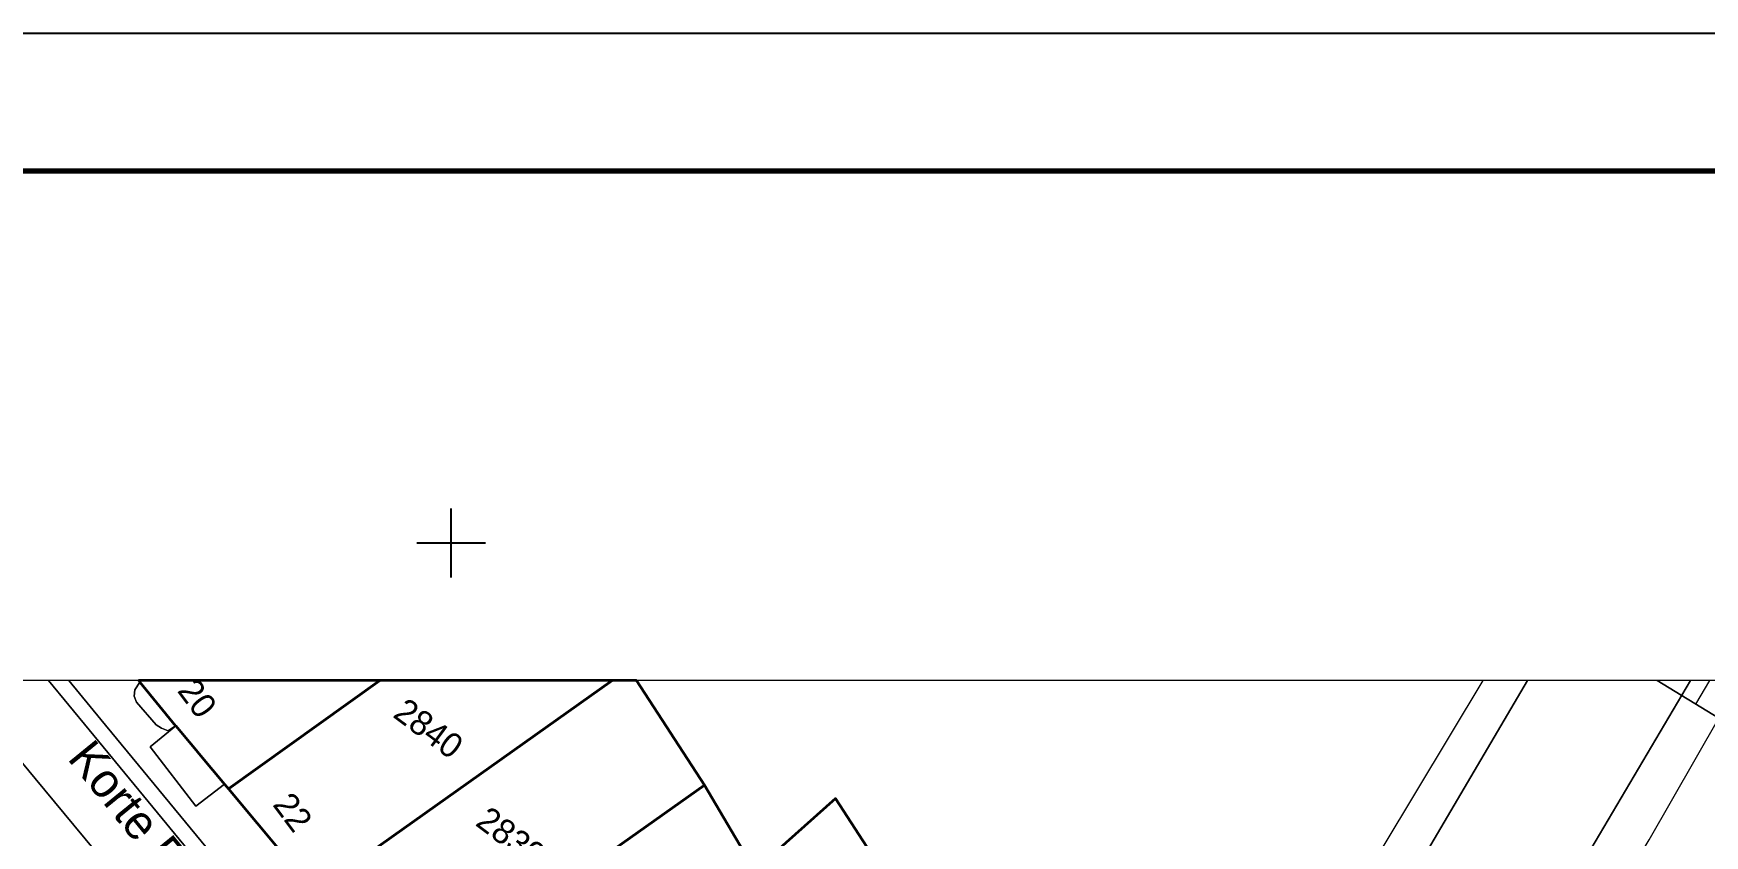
# Model space of a CAD drawing. Header units: metres. Extents: x 104718 to 105139, y 425172 to 425468.
# Drawn here: x 104884.8 to 104945.5, y 425439.4 to 425468.5 of the extents above; entities that cross this region are included whole.
import ezdxf
from ezdxf.enums import TextEntityAlignment as Align

# ---------------------------------------------------------------- set-up
doc = ezdxf.new("R2010")
doc.units = ezdxf.units.M
doc.header["$MEASUREMENT"] = 0
doc.linetypes.add('KG-PERCEEL-SO', pattern=[19, 5.5, -4, 5.5, -4])
for name, color, linetype, lineweight in [('B-XX-AL-COORDINAATPUNT-G', 7, 'Continuous', 25), ('B-XX-AL-TEKENBLAD_DEELKADER-G', 7, 'Continuous', 18), ('B-XX-AL-TEKENBLAD_KADER-G', 7, 'Continuous', 70), ('B-XX-AL-TEKENBLAD_KADER_AFSNIJMARKERING-G', 7, 'Continuous', 25), ('B-XX-KG-GRENS_PERCEEL-G', 150, 'KG-PERCEEL-SO', 18), ('B-XX-KG-GRENS_PERCEEL-T', 150, 'KG-PERCEEL-SO', 18), ('B-XX-KW-KUNSTWERK_DEK-G', 170, 'Continuous', 18), ('B-XX-OG-BEBOUWING-G', 7, 'Continuous', 35), ('B-XX-OG-BEBOUWING_HUISNUMMER-T', 7, 'Continuous', 18), ('B-XX-OG-BEBOUWING_STRAATNAAM-T', 7, 'Continuous', 18), ('B-XX-OG-WATER_HAVEN-G', 170, 'Continuous', 18), ('B-XX-VH-GESLOTENVERHARDING-G', 10, 'Continuous', 18), ('B-XX-VH-OPENVERHARDING-G', 90, 'Continuous', 18), ('B-XX-VH-OPENVERHARDING_SIERBESTRATING-G', 90, 'Continuous', 18), ('B-XX-VH-OPENVERHARDING_STRAATBAKSTEEN-G', 90, 'Continuous', 18)]:
    doc.layers.add(name, color=color, linetype=linetype, lineweight=lineweight)

msp = doc.modelspace()

# ---------------------------------------------------------------- linework, layer by layer
at = {"layer": 'B-XX-AL-COORDINAATPUNT-G', "ltscale": 0.5, "flags": 128}
for points in [[(104900, 425448.75), (104900, 425451.25)], [(104898.75, 425450), (104901.25, 425450)]]:
    msp.add_lwpolyline(points, dxfattribs=at)
at = {"layer": 'B-XX-AL-TEKENBLAD_DEELKADER-G', "ltscale": 0.5}
msp.add_lwpolyline([(104728.5, 425176.5), (105041.5, 425176.5), (105041.5, 425463.5), (104728.5, 425463.5)], close=True, dxfattribs=at)
at = {"layer": 'B-XX-AL-TEKENBLAD_KADER-G', "ltscale": 0.5}
msp.add_lwpolyline([(104728.5, 425176.5), (105134, 425176.5), (105134, 425463.5), (104728.5, 425463.5)], close=True, dxfattribs=at)
at = {"layer": 'B-XX-AL-TEKENBLAD_KADER_AFSNIJMARKERING-G', "ltscale": 0.5}
msp.add_lwpolyline([(104718.5, 425171.5), (105139, 425171.5), (105139, 425468.5), (104718.5, 425468.5)], close=True, dxfattribs=at)
at = {"layer": 'B-XX-KG-GRENS_PERCEEL-G', "ltscale": 0.5, "flags": 128}
for points in [[(104888.644, 425445), (104889.879, 425443.492), (104891.899, 425441.072)], [(104897.41, 425445), (104891.899, 425441.072)], [(104895.047, 425437.337), (104905.843, 425445)], [(104906.733, 425445), (104909.198, 425441.207)], [(104909.198, 425441.207), (104898.018, 425433.29)], [(104909.198, 425441.207), (104911.033, 425438.111), (104913.961, 425440.723), (104916.246, 425437.194)], [(104891.899, 425441.072), (104895.047, 425437.337)]]:
    msp.add_lwpolyline(points, dxfattribs=at)
at = {"layer": 'B-XX-KW-KUNSTWERK_DEK-G', "ltscale": 0.5}
msp.add_lwpolyline([(104933.003, 425424.675), (104933.057, 425424.643), (104934.318, 425423.896), (104934.403, 425423.845), (104934.696, 425424.328), (104939.785, 425432.99), (104943.514, 425439.216), (104946.042, 425443.642), (104945.204, 425444.142), (104945.719, 425445), (104937.471, 425445), (104933.841, 425438.964), (104930.926, 425434.03), (104927.79, 425428.48), (104927.468, 425427.957), (104928.661, 425427.249), (104928.681, 425427.237), (104929.171, 425426.947), (104929.213, 425426.922), (104932.395, 425425.035), (104932.926, 425424.721)], close=True, dxfattribs=at)
at = {"layer": 'B-XX-OG-BEBOUWING-G', "ltscale": 0.5}
for points in [[(104888.645, 425445), (104888.689, 425444.946), (104889.989, 425443.363), (104889.991, 425443.36), (104890.051, 425443.287), (104890.235, 425443.068), (104890.48, 425442.776), (104890.672, 425442.548), (104890.891, 425442.287), (104891.765, 425441.247), (104891.907, 425441.077), (104897.411, 425445)], [(104905.844, 425445), (104897.411, 425445), (104891.907, 425441.077), (104895.038, 425437.331)], [(104909.198, 425441.207), (104906.726, 425445), (104905.844, 425445), (104895.038, 425437.331), (104898.106, 425433.352)], [(104916.238, 425437.207), (104913.961, 425440.723), (104911.033, 425438.111), (104909.198, 425441.207), (104898.106, 425433.352), (104902.394, 425427.806), (104905.654, 425430.026), (104905.692, 425430.077), (104909.554, 425432.739), (104910.156, 425431.821), (104910.716, 425432.172), (104911.275, 425432.323), (104911.853, 425432.315), (104912.407, 425432.151), (104912.896, 425431.841), (104914.199, 425432.804), (104912.932, 425434.938)]]:
    msp.add_lwpolyline(points, close=True, dxfattribs=at)
at = {"layer": 'B-XX-OG-WATER_HAVEN-G', "ltscale": 0.5}
msp.add_lwpolyline([(104946.042, 425443.642), (104943.805, 425445), (104906.726, 425445), (104909.198, 425441.207), (104911.033, 425438.111), (104913.961, 425440.723), (104916.238, 425437.207)], dxfattribs=at)
at = {"layer": 'B-XX-VH-GESLOTENVERHARDING-G', "ltscale": 0.5}
for points in [[(104939.094, 425445), (104937.471, 425445), (104933.841, 425438.964), (104930.926, 425434.03), (104927.79, 425428.48), (104927.468, 425427.957), (104928.661, 425427.249), (104934.367, 425436.982)], [(104939.094, 425445), (104934.367, 425436.982), (104928.661, 425427.249), (104928.681, 425427.237), (104929.171, 425426.947), (104929.213, 425426.922), (104932.395, 425425.035), (104932.926, 425424.721), (104933.003, 425424.675), (104938.715, 425434.36), (104945.02, 425445)], [(104933.003, 425424.675), (104933.057, 425424.643), (104934.318, 425423.896), (104934.403, 425423.845), (104934.696, 425424.328), (104939.785, 425432.99), (104943.514, 425439.216), (104946.042, 425443.642), (104945.204, 425444.142), (104945.719, 425445), (104945.02, 425445), (104938.715, 425434.36)]]:
    msp.add_lwpolyline(points, close=True, dxfattribs=at)
at = {"layer": 'B-XX-VH-OPENVERHARDING-G', "ltscale": 0.5}
msp.add_lwpolyline([(104943.805, 425445), (104946.042, 425443.642), (104946.512, 425444.45), (104946.793, 425444.286), (104947.174, 425444.064), (104946.975, 425443.723), (104950.086, 425441.88), (104950.311, 425442.215), (104948.097, 425443.568), (104948.956, 425445)], close=True, dxfattribs=at)
at = {"layer": 'B-XX-VH-OPENVERHARDING_SIERBESTRATING-G', "ltscale": 0.5}
for points in [[(104896.207, 425431.846), (104886.848, 425443.21), (104885.369, 425445), (104881.931, 425445), (104884.888, 425441.452), (104894.194, 425430.22)], [(104895.038, 425437.331), (104891.907, 425441.077), (104891.765, 425441.247), (104890.724, 425440.44), (104889.069, 425442.592), (104889.991, 425443.36), (104889.989, 425443.363), (104889.712, 425443.181), (104889.475, 425443.271), (104889.284, 425443.401), (104888.565, 425444.218), (104888.486, 425444.434), (104888.512, 425444.663), (104888.689, 425444.946), (104888.645, 425445), (104886.111, 425445), (104887.272, 425443.594), (104896.667, 425432.195)]]:
    msp.add_lwpolyline(points, dxfattribs=at)
msp.add_lwpolyline([(104889.991, 425443.36), (104889.069, 425442.592), (104890.724, 425440.44), (104891.765, 425441.247), (104890.891, 425442.287), (104890.672, 425442.548), (104890.48, 425442.776), (104890.235, 425443.068), (104890.051, 425443.287)], close=True, dxfattribs=at)
at = {"layer": 'B-XX-VH-OPENVERHARDING_STRAATBAKSTEEN-G', "ltscale": 0.5}
for points in [[(104876.618, 425445), (104876.715, 425444.877), (104876.854, 425445), (104879.71, 425445), (104882.008, 425442.204), (104880.151, 425440.512), (104881.276, 425439.083), (104880.329, 425438.227), (104880.431, 425438.099), (104880.86, 425438.475), (104884.796, 425433.445), (104898.04, 425416.811), (104900.175, 425414.254), (104901.689, 425412.5), (104909.199, 425404.035), (104909.763, 425403.384), (104910.865, 425404.337), (104911.039, 425406.649), (104911.284, 425409.389), (104908.654, 425412.598), (104901.393, 425421.42), (104894.194, 425430.22), (104884.888, 425441.452), (104881.931, 425445)], [(104889.989, 425443.363), (104888.689, 425444.946), (104888.512, 425444.663), (104888.486, 425444.434), (104888.565, 425444.218), (104889.284, 425443.401), (104889.475, 425443.271), (104889.712, 425443.181)]]:
    msp.add_lwpolyline(points, close=True, dxfattribs=at)
msp.add_lwpolyline([(104896.667, 425432.195), (104887.272, 425443.594), (104886.111, 425445), (104885.369, 425445), (104886.848, 425443.21), (104896.207, 425431.846)], dxfattribs=at)

# ---------------------------------------------------------------- texts
at = {"layer": 'B-XX-KG-GRENS_PERCEEL-T'}
for s, rotation, p in [('2840', 323.3, (104899.182, 425443.267)), ('2839', 323, (104902.177, 425439.326))]:
    msp.add_text(s, height=0.9, rotation=rotation, dxfattribs=at).set_placement(p, align=Align.MIDDLE_CENTER)
at = {"layer": 'B-XX-OG-BEBOUWING_HUISNUMMER-T'}
for s, p in [('20', (104890.782, 425444.361)), ('22', (104894.248, 425440.227))]:
    msp.add_text(s, height=0.9, rotation=306.8, dxfattribs=at).set_placement(p, align=Align.MIDDLE_CENTER)
at = {"layer": 'B-XX-OG-BEBOUWING_STRAATNAAM-T'}
msp.add_text('Korte Engelenburgerkade', height=1.25, rotation=309.2, dxfattribs=at).set_placement((104892.531, 425435.179), align=Align.MIDDLE_CENTER)

doc.saveas('drawing.dxf')
